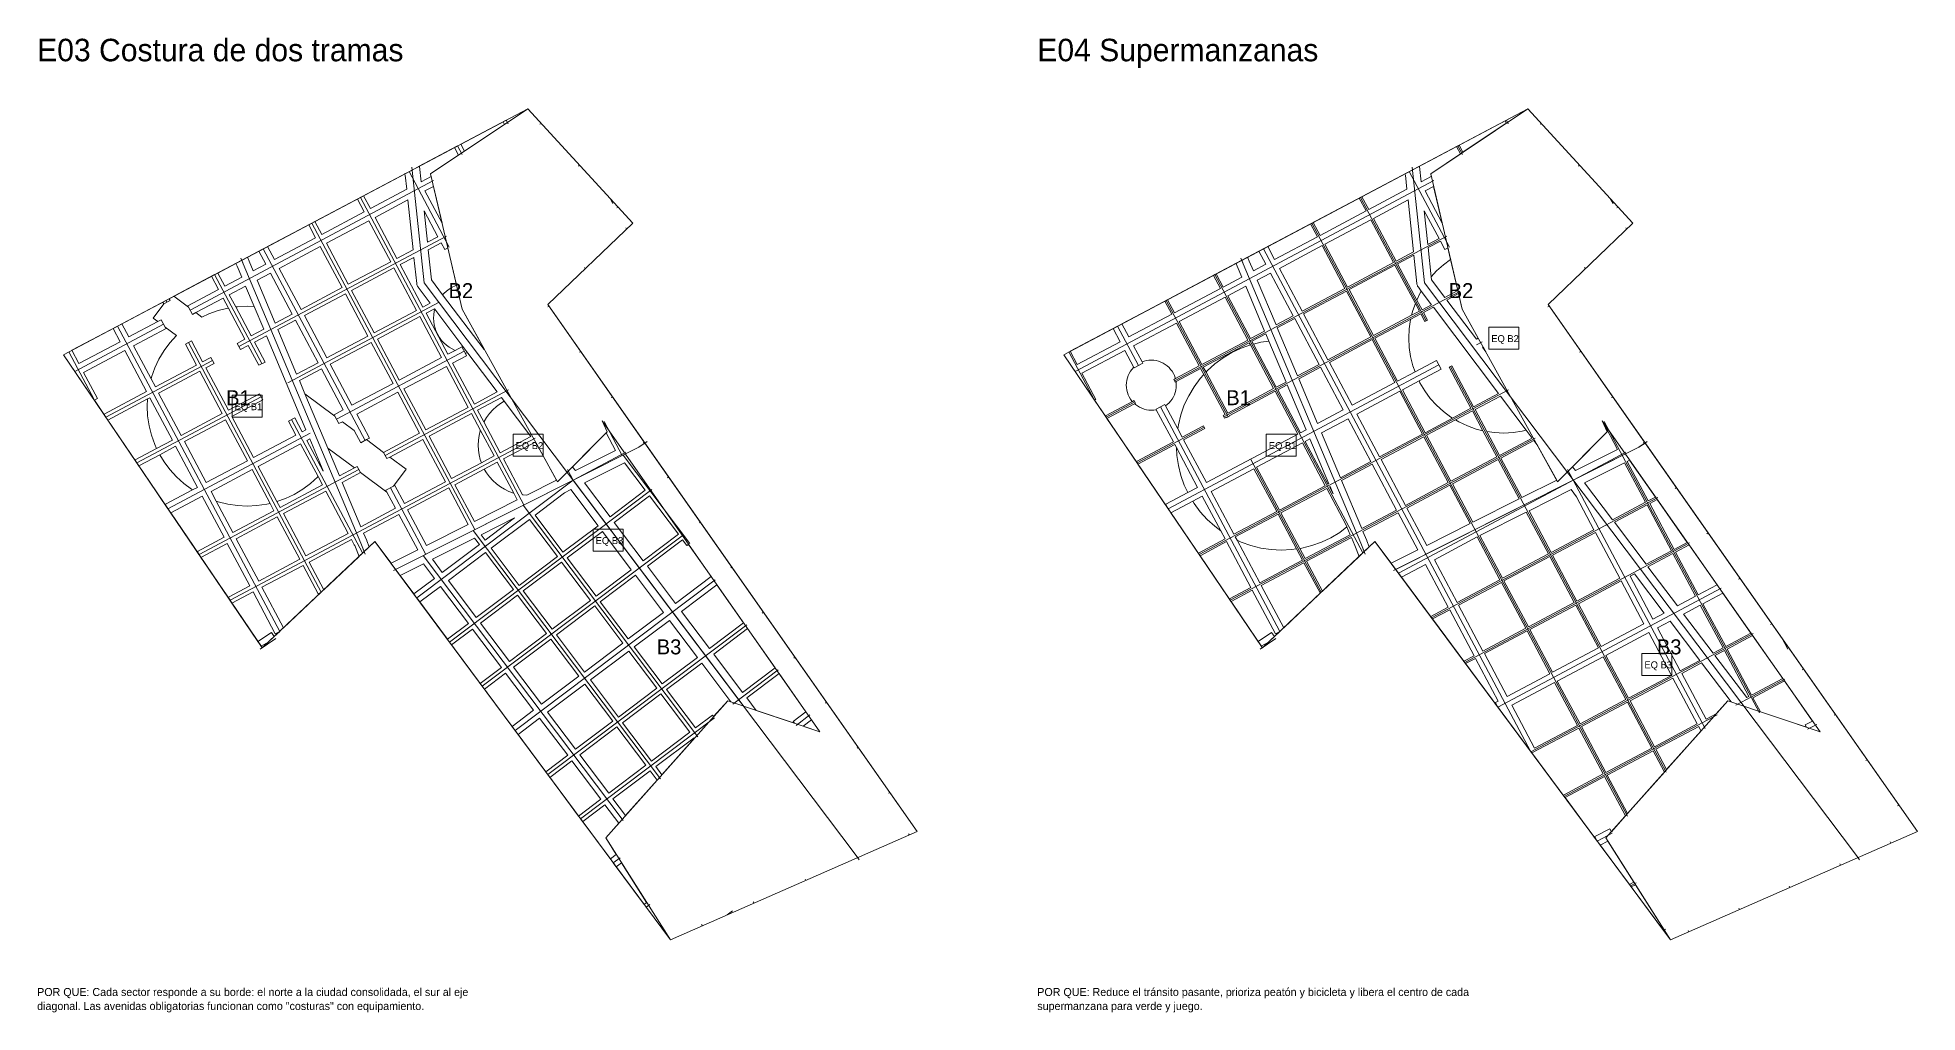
# Model space of a CAD drawing. Header units: metres. Extents: x 3873 to 16340, y -5213 to 3289.
# Drawn here: x 10581 to 14340, y 1087 to 3037 of the extents above; entities that cross this region are included whole.
import ezdxf

# ---------------------------------------------------------------- set-up
doc = ezdxf.new("R2010")
doc.units = ezdxf.units.M
for name, color, linetype, lineweight, plot in [('EQUIPAMIENTO', 5, 'Continuous', 0, False), ('LIMITE-INTERVENCION', 30, 'Continuous', 0, False), ('MANZANAS-PROPUESTAS', 33, 'Continuous', 0, False), ('SECTORES', 1, 'Continuous', 0, False), ('TEXTO', 7, 'Continuous', 0, False), ('VERDE-OBLIGATORIO', 3, 'Continuous', 0, False), ('VERDE-PROPUESTO', 82, 'Continuous', 0, False), ('VIA-BOULEVARD', 30, 'Continuous', 0, False), ('VIA-PEATONAL', 42, 'Continuous', 0, False), ('VIA-PRIMARIA', 1, 'Continuous', 0, False), ('VIA-SECUNDARIA', 8, 'Continuous', 0, False), ('VIA-TERCIARIA', 9, 'Continuous', 0, False)]:
    doc.layers.add(name, color=color, linetype=linetype, lineweight=lineweight, plot=plot)

msp = doc.modelspace()

# ---------------------------------------------------------------- linework, layer by layer
at = {"layer": 'EQUIPAMIENTO'}
for points in [[(13482.8, 2414.1), (13542.8, 2414.1), (13542.8, 2458.1), (13482.8, 2458.1), (13482.8, 2414.1)], [(10970, 2278), (11030, 2278), (11030, 2322), (10970, 2322), (10970, 2278)], [(11531.8, 2200), (11591.8, 2200), (11591.8, 2244), (11531.8, 2244), (11531.8, 2200)], [(13038, 2200), (13098, 2200), (13098, 2244), (13038, 2244), (13038, 2200)], [(11691.8, 2010), (11751.8, 2010), (11751.8, 2054), (11691.8, 2054), (11691.8, 2010)], [(13789.1, 1761.5), (13849.1, 1761.5), (13849.1, 1805.5), (13789.1, 1805.5), (13789.1, 1761.5)]]:
    msp.add_lwpolyline(points, close=True, dxfattribs=at)
at = {"layer": 'LIMITE-INTERVENCION'}
for points in [[(10633, 2403), (11561, 2895), (11771.2, 2666.4), (11601.5, 2503.2), (12340, 1449), (11846.2, 1232.4), (11255.3, 2029.4), (11030.2, 1816.5), (10633, 2403)], [(12633, 2403), (13561, 2895), (13771.2, 2666.4), (13601.5, 2503.2), (14340, 1449), (13846.2, 1232.4), (13255.3, 2029.4), (13030.2, 1816.5), (12633, 2403)]]:
    msp.add_lwpolyline(points, close=True, dxfattribs=at)
at = {"layer": 'MANZANAS-PROPUESTAS'}
for points in [[(11427, 2824), (11518, 2872.2), (11511.8, 2868.9), (11514.5, 2863.8), (11434.4, 2810.1), (11427, 2824)], [(13423.5, 2822.1), (13518, 2872.2), (13515.4, 2870.8), (13517.9, 2866.1), (13431.1, 2807.9), (13423.5, 2822.1)], [(11414.7, 2817.4), (11422.7, 2802.3), (11366.7, 2764.7), (11367.8, 2759.8), (11347.7, 2749.1), (11344.5, 2779.5), (11342.9, 2779.4), (11420.8, 2820.7), (11414.7, 2817.4)], [(13418.2, 2819.3), (13426, 2804.5), (13366.7, 2764.7), (13367.8, 2759.8), (13347.7, 2749.1), (13344.5, 2779.5), (13342.9, 2779.4), (13420.8, 2820.7), (13418.2, 2819.3)], [(11315.9, 2765), (11314.8, 2764.5), (11316.2, 2761.9), (11319.2, 2733.9), (11246.3, 2695.2), (11232.7, 2720.9), (11315.9, 2765), (11315.9, 2765)], [(13315.9, 2765), (13314.8, 2764.5), (13316.2, 2761.9), (13319.2, 2733.9), (13242.8, 2693.3), (13229.1, 2719), (13315.9, 2765), (13315.9, 2765)], [(11220.3, 2714.4), (11234, 2688.6), (11149.2, 2643.6), (11135.5, 2669.4), (11226.5, 2717.6), (11220.3, 2714.4)], [(11255.7, 2677.5), (11321.4, 2712.5), (11332, 2612.8), (11299.4, 2595.4), (11255.7, 2677.5)], [(11355.5, 2730.6), (11372.5, 2739.7), (11389.7, 2666.3), (11355.5, 2730.6)], [(13223.8, 2716.2), (13237.5, 2690.5), (13145.7, 2641.7), (13131.9, 2667.5), (13226.5, 2717.6), (13223.8, 2716.2)], [(13297.7, 2590), (13252.2, 2675.7), (13321.4, 2712.5), (13332.4, 2608.5), (13297.7, 2590)], [(13355.5, 2730.6), (13372.5, 2739.7), (13389.7, 2666.3), (13355.5, 2730.6)], [(11158.6, 2625.9), (11243.4, 2671), (11287, 2588.9), (11202.2, 2543.8), (11158.6, 2625.9)], [(11353.8, 2691.1), (11381.5, 2639.1), (11360.5, 2627.9), (11353.8, 2691.1)], [(13155.1, 2624), (13246.9, 2672.8), (13292.4, 2587.2), (13200.6, 2538.4), (13155.1, 2624)], [(13383.4, 2635.6), (13361, 2623.7), (13353.8, 2691.1), (13383.4, 2635.6)], [(11123.1, 2662.8), (11136.8, 2637), (11054.7, 2593.3), (11040.9, 2619.3), (11129.3, 2666.1), (11123.1, 2662.8)], [(13126.6, 2664.7), (13140.4, 2638.9), (13054.7, 2593.3), (13040.9, 2619.3), (13129.3, 2666.1), (13126.6, 2664.7)], [(11023.3, 2609.9), (11037.1, 2583.9), (11012.1, 2570.7), (11004, 2590), (11004, 2590.1), (11000.6, 2597.9), (11032.1, 2614.6), (11023.3, 2609.9)], [(11189.9, 2537.2), (11107.8, 2493.6), (11064.1, 2575.7), (11146.2, 2619.3), (11189.9, 2537.2)], [(11339.1, 2545.4), (11339.3, 2544.1), (11339.6, 2542.8), (11340, 2541.5), (11340.6, 2540.3), (11341.3, 2539.1), (11342, 2538), (11365.9, 2506.2), (11351, 2498.3), (11305.9, 2583.1), (11333.6, 2597.7), (11339.1, 2545.4)], [(11368.5, 2552.7), (11362.1, 2612.9), (11388.1, 2626.7), (11395.2, 2613.4), (11401.3, 2616.6), (11418.7, 2541.8), (11416, 2540.8), (11409.8, 2537.9), (11403.9, 2534.4), (11398.4, 2530.3), (11393.3, 2525.6), (11390.9, 2523), (11368.5, 2552.7)], [(13023.3, 2609.9), (13037.1, 2583.9), (13012.1, 2570.7), (13004, 2590), (13004, 2590.1), (13000.6, 2597.9), (13032.1, 2614.6), (13023.3, 2609.9)], [(13064.1, 2575.7), (13149.8, 2621.2), (13195.3, 2535.6), (13109.7, 2490), (13064.1, 2575.7)], [(13300.5, 2584.7), (13333.1, 2602), (13339.1, 2545.4), (13339.3, 2544.1), (13339.6, 2542.8), (13340, 2541.5), (13340.6, 2540.3), (13341.3, 2539.1), (13342, 2538), (13347.9, 2530.2), (13345.2, 2525.7), (13339, 2512.4), (13300.5, 2584.7)], [(13361.7, 2617.2), (13386.2, 2630.3), (13395.2, 2613.4), (13401.3, 2616.6), (13406.6, 2593.7), (13392.3, 2583), (13378.5, 2570.5), (13367.8, 2558.8), (13361.7, 2617.2)], [(10934.9, 2563.1), (10928.7, 2559.8), (10942.6, 2533.7), (10881, 2501), (10882.5, 2498.3), (10853.5, 2519.9), (10934.9, 2563.1)], [(10980, 2579.9), (10989.1, 2558.4), (10955, 2540.3), (10941.1, 2566.3), (10977.6, 2585.7), (10980, 2579.9)], [(11019.9, 2552.2), (11046.5, 2566.3), (11090.1, 2484.2), (11056.1, 2466.1), (11019.9, 2552.2)], [(11208.8, 2531.4), (11293.6, 2576.5), (11338.7, 2491.7), (11253.9, 2446.7), (11208.8, 2531.4)], [(12932.3, 2561.7), (12946.1, 2535.6), (12854.3, 2486.8), (12840.4, 2512.9), (12934.9, 2563.1), (12932.3, 2561.7)], [(12980, 2579.9), (12989.1, 2558.4), (12951.4, 2538.4), (12937.6, 2564.5), (12977.6, 2585.7), (12980, 2579.9)], [(13019.9, 2552.2), (13046.5, 2566.3), (13092, 2480.6), (13057.7, 2462.4), (13019.9, 2552.2)], [(13203.4, 2533.1), (13295.2, 2581.9), (13336, 2505.3), (13331, 2491.3), (13328.6, 2481.9), (13252.2, 2441.3), (13203.4, 2533.1)], [(11013.9, 2499.3), (11000, 2500), (10980.4, 2499), (10977.1, 2498.6), (10964.3, 2522.6), (10996.9, 2539.9), (11013.9, 2499.3)], [(11241.5, 2440.1), (11159.4, 2396.4), (11114.3, 2481.2), (11196.5, 2524.9), (11241.5, 2440.1)], [(12960.8, 2520.7), (12996.9, 2539.9), (13034.6, 2450.1), (13006.3, 2435.1), (12960.8, 2520.7)], [(13112.5, 2484.7), (13198.1, 2530.3), (13246.9, 2438.4), (13161.3, 2392.9), (13112.5, 2484.7)], [(10831.5, 2508.3), (10833.5, 2504.6), (10812.1, 2475.9), (10821.2, 2469.2), (10763.4, 2438.4), (10749.4, 2464.7), (10837.7, 2511.5), (10831.5, 2508.3)], [(10952, 2516), (10962.4, 2496.4), (10961, 2496.2), (10941.9, 2491.4), (10923.5, 2484.8), (10909.5, 2478.2), (10897.5, 2487.1), (10952, 2516)], [(11375.2, 2494), (11374.2, 2489.8), (11373.1, 2483), (11372.8, 2476.1), (11373.1, 2469.3), (11374.2, 2462.5), (11375.8, 2455.8), (11378.1, 2449.4), (11381.1, 2443.1), (11384.6, 2437.3), (11388.7, 2431.7), (11393.3, 2426.6), (11398.4, 2422), (11403.9, 2417.9), (11409.8, 2414.4), (11415.8, 2411.6), (11401.2, 2403.8), (11357.6, 2485.9), (11374.5, 2494.9), (11375.2, 2494)], [(12835.1, 2510.1), (12849, 2483.9), (12763.4, 2438.4), (12749.4, 2464.7), (12837.7, 2511.5), (12835.1, 2510.1)], [(12863.7, 2469.1), (12955.5, 2517.9), (13001, 2432.3), (12909.2, 2383.5), (12863.7, 2469.1)], [(10731.7, 2455.3), (10745.7, 2429), (10663.6, 2385.4), (10649.5, 2411.8), (10740.5, 2460), (10731.7, 2455.3)], [(10772.7, 2420.7), (10837.7, 2455.3), (10836.3, 2457.9), (10858.5, 2441.4), (10845.4, 2426.9), (10833.7, 2411.1), (10823.6, 2394.3), (10815.2, 2376.5), (10808.6, 2358.1), (10807.8, 2354.8), (10772.7, 2420.7)], [(11061.5, 2453.1), (11096.7, 2471.8), (11141.8, 2387), (11098.9, 2364.3), (11061.5, 2453.1)], [(11260.5, 2434.3), (11345.2, 2479.4), (11388.9, 2397.3), (11304.1, 2352.2), (11260.5, 2434.3)], [(12731.7, 2455.3), (12745.7, 2429), (12660, 2383.5), (12646, 2409.9), (12740.5, 2460), (12731.7, 2455.3)], [(12772.7, 2420.7), (12858.4, 2466.3), (12903.9, 2380.6), (12856.2, 2355.3), (12855.9, 2356.5), (12854.2, 2361.2), (12852.1, 2365.6), (12849.6, 2369.8), (12846.7, 2373.7), (12843.4, 2377.4), (12839.7, 2380.7), (12835.8, 2383.6), (12831.6, 2386.1), (12827.2, 2388.2), (12822.5, 2389.9), (12817.8, 2391.1), (12812.9, 2391.8), (12808, 2392), (12803.1, 2391.8), (12798.3, 2391.1), (12793.5, 2389.9), (12789.9, 2388.6), (12772.7, 2420.7)], [(13009.2, 2429.8), (13036.9, 2444.6), (13042.9, 2430.3), (13027.1, 2428), (13012.1, 2424.2), (13009.2, 2429.8)], [(13060, 2456.8), (13094.8, 2475.3), (13143.6, 2383.5), (13100.5, 2360.6), (13060, 2456.8)], [(13300.6, 2350.3), (13255.1, 2436), (13326.7, 2474), (13326.5, 2473.2), (13323.7, 2454.8), (13322.8, 2436.1), (13323.7, 2417.5), (13326.5, 2399.1), (13331, 2381), (13335.4, 2368.8), (13300.6, 2350.3)], [(10700.9, 2315.1), (10673, 2367.7), (10755.1, 2411.4), (10798.7, 2329.2), (10714.3, 2284.3), (10717.6, 2278.1), (10694.7, 2311.8), (10700.9, 2315.1)], [(11209.6, 2302), (11166, 2384.1), (11248.1, 2427.7), (11291.8, 2345.6), (11209.6, 2302)], [(11500, 2328.4), (11454.3, 2304.1), (11410.6, 2386.2), (11438.5, 2401), (11435.6, 2406.5), (11436, 2406.5), (11441.4, 2406.2), (11500, 2328.4)], [(12716.1, 2280.8), (12717.6, 2278.1), (12694.7, 2311.8), (12697.4, 2313.2), (12669.4, 2365.8), (12755.1, 2411.4), (12773, 2377.7), (12772.7, 2377.4), (12769.4, 2373.7), (12766.4, 2369.8), (12763.9, 2365.6), (12761.8, 2361.2), (12760.2, 2356.5), (12759, 2351.8), (12758.3, 2346.9), (12758, 2342), (12758.3, 2337.1), (12759, 2332.3), (12760.2, 2327.5), (12761.8, 2322.9), (12763.9, 2318.5), (12766.4, 2314.2), (12769.4, 2310.3), (12770.1, 2309.5), (12716.1, 2280.8)], [(12912, 2378.2), (13003.9, 2427), (13006.2, 2422.7), (12987.7, 2416), (12969, 2407.2), (12951.4, 2396.6), (12934.8, 2384.4), (12919.5, 2370.5), (12917.4, 2368.1), (12912, 2378.2)], [(13209.6, 2302), (13164.1, 2387.6), (13249.8, 2433.1), (13295.3, 2347.5), (13209.6, 2302)], [(11104.4, 2351.3), (11148.3, 2374.7), (11192, 2292.6), (11173.9, 2282.9), (11175.3, 2280.3), (11115.5, 2324.8), (11104.4, 2351.3)], [(11441.9, 2297.5), (11357.2, 2252.4), (11313.5, 2334.5), (11398.3, 2379.6), (11441.9, 2297.5)], [(12906.7, 2375.3), (12913.1, 2363.4), (12905.7, 2355.2), (12893.4, 2338.7), (12882.8, 2321), (12874, 2302.4), (12867.1, 2283), (12862.1, 2263), (12860.9, 2255), (12836.4, 2300.9), (12839.7, 2303.4), (12843.4, 2306.7), (12846.7, 2310.3), (12849.6, 2314.2), (12852.1, 2318.5), (12854.2, 2322.9), (12855.9, 2327.5), (12857.1, 2332.3), (12857.8, 2337.1), (12858, 2342), (12857.8, 2346.9), (12857.5, 2349.1), (12906.7, 2375.3)], [(13146.5, 2378.2), (13192, 2292.6), (13140.5, 2265.2), (13102.8, 2355), (13146.5, 2378.2)], [(13355.5, 2247), (13310, 2332.7), (13343.4, 2350.4), (13345.2, 2346.6), (13354.8, 2330.6), (13365.9, 2315.6), (13378.5, 2301.8), (13392.3, 2289.3), (13407.3, 2278.2), (13410.5, 2276.2), (13355.5, 2247)], [(10800.7, 2314.4), (10800, 2300), (10801, 2280.4), (10803.8, 2261), (10808.6, 2241.9), (10815.2, 2223.5), (10819, 2215.4), (10776.3, 2192.7), (10779.6, 2186.5), (10721.5, 2272.3), (10800.7, 2314.4)], [(11244.6, 2236.2), (11219, 2284.3), (11301.2, 2328), (11344.8, 2245.8), (11272.9, 2207.6), (11238.7, 2233), (11244.6, 2236.2)], [(11508.6, 2317.1), (11514, 2309.8), (11506.3, 2305.1), (11498.4, 2299.3), (11491.1, 2292.7), (11484.5, 2285.4), (11478.7, 2277.5), (11473.6, 2269.1), (11473.3, 2268.4), (11460.9, 2291.7), (11508.6, 2317.1)], [(12774.5, 2305), (12776.3, 2303.4), (12780.2, 2300.4), (12784.5, 2297.9), (12788.9, 2295.8), (12793.5, 2294.2), (12798.3, 2293), (12803.1, 2292.3), (12808, 2292), (12812.9, 2292.3), (12817.8, 2293), (12818, 2293), (12852.3, 2228.6), (12778.2, 2189.2), (12779.6, 2186.5), (12719.2, 2275.6), (12774.5, 2305)], [(13264.6, 2198.6), (13219, 2284.3), (13304.7, 2329.8), (13350.2, 2244.2), (13264.6, 2198.6)], [(11448.5, 2285.1), (11466.3, 2251.6), (11466.1, 2251), (11463.7, 2241.5), (11462.3, 2231.8), (11461.8, 2222), (11462.3, 2212.2), (11463.7, 2202.5), (11466.1, 2193), (11468.3, 2186.9), (11408.8, 2155.3), (11363.7, 2240.1), (11448.5, 2285.1)], [(13246.9, 2189.3), (13186.1, 2156.9), (13148.3, 2246.7), (13201.4, 2274.9), (13246.9, 2189.3)], [(13416.5, 2272.6), (13423.2, 2268.6), (13440.1, 2260.6), (13457.7, 2254.3), (13471.2, 2250.9), (13499, 2198.7), (13407.2, 2149.9), (13358.3, 2241.7), (13416.5, 2272.6)], [(13740.4, 2213.3), (13656.3, 2171), (13650.4, 2178.8), (13719.7, 2248.7), (13709.6, 2270.5), (13711.3, 2268.1), (13740.4, 2213.3)], [(11351.4, 2233.5), (11396.5, 2148.7), (11314.3, 2105.1), (11295.1, 2141.3), (11292.5, 2139.9), (11317.9, 2174.1), (11285.3, 2198.3), (11351.4, 2233.5)], [(11736.8, 2211.5), (11656.3, 2171), (11651.3, 2177.6), (11653.2, 2181.6), (11718, 2247), (11736.8, 2211.5)], [(12855.1, 2223.3), (12858.3, 2217.3), (12859, 2201.4), (12862.1, 2181.1), (12867.1, 2161.1), (12874, 2141.7), (12880.9, 2127.1), (12836.9, 2103.8), (12841.6, 2094.9), (12781.3, 2184), (12855.1, 2223.3)], [(13267.4, 2193.4), (13353, 2238.9), (13401.9, 2147.1), (13316.2, 2101.5), (13267.4, 2193.4)], [(13569.5, 2236.2), (13504.3, 2201.5), (13478.9, 2249.3), (13494.2, 2247.1), (13512.8, 2246.1), (13531.4, 2247.1), (13549.9, 2249.8), (13557.8, 2251.8), (13569.5, 2236.2)], [(13573.2, 2231.4), (13579.8, 2222.5), (13618.7, 2152.1), (13549.2, 2117.1), (13507.1, 2196.2), (13573.2, 2231.4)], [(10825.3, 2202.9), (10833.7, 2188.9), (10845.4, 2173.1), (10858.6, 2158.6), (10873.1, 2145.4), (10888.9, 2133.7), (10890.9, 2132.5), (10836.9, 2103.8), (10841.6, 2094.9), (10783.5, 2180.7), (10825.3, 2202.9)], [(11161.3, 2215.9), (11214.3, 2176.4), (11184.5, 2160.6), (11161.3, 2215.9)], [(11796.1, 2131.7), (11725.8, 2078.8), (11674.6, 2146.7), (11754.5, 2186.9), (11796.1, 2131.7)], [(13298.6, 2092.1), (13228.9, 2055.1), (13188.4, 2151.4), (13249.7, 2184), (13298.6, 2092.1)], [(13501.8, 2193.4), (13543.8, 2114.4), (13450.9, 2067.7), (13410, 2144.6), (13501.8, 2193.4)], [(13754.5, 2186.8), (13796.5, 2107.7), (13730.4, 2072.6), (13674.6, 2146.7), (13754.5, 2186.8)], [(13801.8, 2110.6), (13759.8, 2189.5), (13764.6, 2191.9), (13816.2, 2118.2), (13801.8, 2110.6)], [(11059.6, 2109.2), (11076.5, 2115.2), (11094.3, 2123.6), (11111.1, 2133.7), (11126.9, 2145.4), (11141.4, 2158.6), (11141.8, 2159), (11150.6, 2142.6), (11065.8, 2097.5), (11059.6, 2109.2)], [(11296.7, 2095.7), (11227.3, 2058.8), (11190, 2147.6), (11226.7, 2167.2), (11279.6, 2127.8), (11296.7, 2095.7)], [(11540.2, 2112.6), (11454.5, 2069.5), (11415.4, 2142.9), (11474.1, 2174.1), (11478.7, 2166.4), (11484.5, 2158.5), (11491.1, 2151.3), (11498.4, 2144.7), (11506.3, 2138.8), (11514.7, 2133.8), (11523.5, 2129.6), (11532.8, 2126.3), (11533, 2126.2), (11540.2, 2112.6)], [(10910, 2120), (10953.7, 2037.9), (10900.4, 2009.5), (10903.7, 2003.3), (10847.3, 2086.6), (10910, 2120)], [(10937.9, 2110), (10941.9, 2108.6), (10961, 2103.8), (10980.4, 2101), (11000, 2100), (11019.6, 2101), (11039, 2103.8), (11045.7, 2105.5), (11053.4, 2090.9), (10971.3, 2047.3), (10937.9, 2110)], [(11157.1, 2130.2), (11202.2, 2045.4), (11117.4, 2000.4), (11072.4, 2085.1), (11157.1, 2130.2)], [(11441.9, 2063.2), (11358.9, 2021.3), (11320.9, 2092.7), (11403, 2136.4), (11441.9, 2063.2)], [(11701.8, 2060.7), (11631.5, 2007.7), (11575.6, 2082), (11634.8, 2126.6), (11647.4, 2133), (11701.8, 2060.7)], [(11862.3, 2043.9), (11792, 1990.9), (11734.2, 2067.6), (11804.5, 2120.5), (11862.3, 2043.9)], [(12890.8, 2109.8), (12893.4, 2105.4), (12905.7, 2088.8), (12919.5, 2073.5), (12934.8, 2059.7), (12946.8, 2050.8), (12955.5, 2034.3), (12902.3, 2006), (12903.7, 2003.3), (12847.3, 2086.6), (12890.8, 2109.8)], [(13445.5, 2065), (13358.9, 2021.3), (13319, 2096.2), (13404.7, 2141.8), (13445.5, 2065)], [(13647.4, 2133), (13658.3, 2118.4), (13693.2, 2052.8), (13607.6, 2007.3), (13563.3, 2090.6), (13647.4, 2133)], [(13853.5, 2013.4), (13804.6, 2105.3), (13819.7, 2113.3), (13879.8, 2027.5), (13853.5, 2013.4)], [(10977.9, 2034.9), (11060, 2078.6), (11105.1, 1993.8), (11023, 1950.1), (10977.9, 2034.9)], [(11244, 2018.7), (11239, 2030.9), (11239, 2031), (11232.8, 2045.8), (11303.3, 2083.3), (11341, 2012.4), (11287.8, 1985.6), (11255.3, 2029.4), (11244, 2018.7)], [(11534.7, 2076.3), (11475.7, 2031.8), (11467.6, 2042.5), (11534.7, 2076.3)], [(11620.4, 1999.3), (11543.7, 1941.5), (11487.7, 2015.8), (11564.4, 2073.6), (11620.4, 1999.3)], [(13244, 2018.7), (13239, 2030.9), (13239, 2031), (13231.2, 2049.5), (13301.4, 2086.8), (13341, 2012.4), (13287.8, 1985.6), (13255.3, 2029.4), (13244, 2018.7)], [(13465, 2041.2), (13557.9, 2087.9), (13602.3, 2004.5), (13510.4, 1955.6), (13465, 2041.2)], [(13848.2, 2010.6), (13797.5, 1983.7), (13734.1, 2067.8), (13799.3, 2102.4), (13848.2, 2010.6)], [(11124, 1988), (11208.8, 2033.1), (11214.2, 2022.8), (11215, 2021), (11223.8, 1999.6), (11153.3, 1932.9), (11124, 1988)], [(11390.2, 1967.4), (11370.5, 1993.6), (11454.9, 2036.1), (11464.5, 2023.4), (11390.2, 1967.4)], [(11768.1, 1972.9), (11697.7, 1919.9), (11640, 1996.6), (11710.3, 2049.5), (11768.1, 1972.9)], [(11856.4, 1905.5), (11800.4, 1979.8), (11870.7, 2032.7), (11879.3, 2021.2), (11882.5, 2023.6), (11927.7, 1959.2), (11856.4, 1905.5)], [(12979.5, 2031.9), (12987.7, 2028), (13007.1, 2021.1), (13027.1, 2016.1), (13047.4, 2013), (13068, 2012), (13088.6, 2013), (13098.6, 2014.5), (13110.5, 1992.1), (13024.8, 1946.6), (12979.5, 2031.9)], [(13205.8, 2042.8), (13115.8, 1995), (13104.9, 2015.4), (13109, 2016.1), (13129, 2021.1), (13148.4, 2028), (13167, 2036.8), (13184.7, 2047.4), (13199.3, 2058.3), (13205.8, 2042.8)], [(13118.6, 1989.7), (13208.2, 2037.3), (13215, 2021), (13223.8, 1999.6), (13150.3, 1930.1), (13118.6, 1989.7)], [(13505.1, 1952.8), (13419.5, 1907.3), (13374, 1992.9), (13459.6, 2038.5), (13505.1, 1952.8)], [(13696, 2047.5), (13744.9, 1955.7), (13659.2, 1910.2), (13610.4, 2002), (13696, 2047.5)], [(10960.2, 2025.5), (11005.3, 1940.7), (10962.4, 1917.9), (10965.7, 1911.7), (10907.6, 1997.5), (10960.2, 2025.5)], [(11458.2, 1877.1), (11402.3, 1951.4), (11476.5, 2007.4), (11532.5, 1933.1), (11458.2, 1877.1)], [(12958.4, 2029), (13007.2, 1937.2), (12964.3, 1914.4), (12965.7, 1911.7), (12905.4, 2000.9), (12958.4, 2029)], [(13513.3, 1950.3), (13605.1, 1999.2), (13653.9, 1907.3), (13562.1, 1858.5), (13513.3, 1950.3)], [(13896.5, 1919.7), (13860.3, 1900.4), (13801.1, 1978.8), (13851, 2005.3), (13896.5, 1919.7)], [(13901.8, 1922.5), (13856.3, 2008.1), (13883.3, 2022.5), (13939.4, 1942.5), (13901.8, 1922.5)], [(11029.5, 1937.8), (11111.7, 1981.4), (11141.8, 1924.7), (11148, 1927.9), (11072.7, 1856.7), (11029.5, 1937.8)], [(11352.3, 1984.5), (11374.3, 1955.4), (11333.2, 1924.4), (11305.9, 1961.1), (11352.3, 1984.5)], [(11686.6, 1911.5), (11609.9, 1853.7), (11552.1, 1930.4), (11628.8, 1988.1), (11686.6, 1911.5)], [(11832.5, 1887.4), (11762.1, 1834.4), (11706.2, 1908.7), (11776.5, 1961.7), (11832.5, 1887.4)], [(13027.7, 1941.3), (13113.3, 1986.8), (13145.4, 1926.5), (13148, 1927.9), (13072.7, 1856.7), (13027.7, 1941.3)], [(13356.3, 1983.5), (13401.8, 1897.9), (13367.1, 1879.4), (13368.5, 1876.7), (13308.2, 1958), (13356.3, 1983.5)], [(13810.9, 1874.1), (13765.3, 1959.8), (13774.3, 1964.6), (13833.5, 1886.1), (13810.9, 1874.1)], [(11048.7, 1847.5), (11021.5, 1829.3), (10969.6, 1905.9), (11011.9, 1928.4), (11056.3, 1844.8), (11065.1, 1849.5), (11054.2, 1839.2), (11048.7, 1847.5)], [(11345.1, 1908.4), (11386.3, 1939.4), (11442.3, 1865.1), (11400.5, 1833.6), (11339.1, 1916.3), (11345.1, 1908.4)], [(11524.4, 1789.3), (11466.7, 1866), (11540.9, 1921.9), (11598.7, 1845.3), (11524.4, 1789.3)], [(11924.5, 1815.3), (11868.5, 1889.5), (11939.1, 1942.8), (11992.5, 1866.6), (11924.5, 1815.3)], [(13048.7, 1847.5), (13021.5, 1829.3), (12967.4, 1909.3), (13010, 1931.9), (13056.3, 1844.8), (13065.1, 1849.5), (13054.2, 1839.2), (13048.7, 1847.5)], [(13556.8, 1855.7), (13471.1, 1810.2), (13422.3, 1902), (13508, 1947.5), (13556.8, 1855.7)], [(13747.7, 1950.4), (13793.2, 1864.7), (13707.6, 1819.2), (13662, 1904.9), (13747.7, 1950.4)], [(13956.7, 1819.2), (13911.2, 1904.8), (13950.9, 1926), (14007, 1845.9), (13956.7, 1819.2)], [(11695, 1900.3), (11751, 1826), (11674.3, 1768.2), (11618.3, 1842.5), (11695, 1900.3)], [(13404.7, 1892.6), (13453.5, 1800.8), (13433.3, 1790), (13434.7, 1787.4), (13370.3, 1874.3), (13404.7, 1892.6)], [(13564.9, 1853.2), (13656.7, 1902), (13702.3, 1816.4), (13610.4, 1767.6), (13564.9, 1853.2)], [(13951.4, 1816.4), (13931.6, 1805.8), (13872.5, 1884.2), (13905.9, 1902), (13951.4, 1816.4)], [(11408.8, 1822.4), (11450.7, 1853.9), (11508.5, 1777.3), (11466, 1745.2), (11404.6, 1828), (11408.8, 1822.4)], [(11900.5, 1797.2), (11830.1, 1744.2), (11774.2, 1818.5), (11844.5, 1871.5), (11900.5, 1797.2)], [(11990.7, 1727.4), (11932.9, 1804.1), (12000.6, 1855.1), (12055.7, 1776.4), (11990.7, 1727.4)], [(13605.1, 1764.7), (13519.5, 1719.2), (13474, 1804.9), (13559.6, 1850.4), (13605.1, 1764.7)], [(13802.6, 1847.1), (13848.1, 1761.4), (13762.5, 1715.9), (13717, 1801.5), (13802.6, 1847.1)], [(13865.8, 1770.8), (13820.3, 1856.5), (13845.6, 1870), (13904.8, 1791.5), (13865.8, 1770.8)], [(11588.8, 1703.8), (11532.9, 1778.1), (11607.1, 1834.1), (11663.1, 1759.8), (11588.8, 1703.8)], [(11742.3, 1678), (11686.3, 1752.3), (11763, 1810), (11819, 1735.8), (11742.3, 1678)], [(13954.3, 1811.1), (14003.1, 1719.2), (13998.6, 1716.9), (13935.2, 1801), (13954.3, 1811.1)], [(14008.4, 1722.1), (13959.6, 1813.9), (14010.5, 1841), (14070.6, 1755.1), (14008.4, 1722.1)], [(11930.4, 1682), (11896.3, 1656.3), (11838.6, 1733), (11908.9, 1786), (11967.4, 1708.4), (11961, 1710.6), (11932.8, 1678.9), (11930.4, 1682)], [(13456.3, 1795.5), (13501.8, 1709.8), (13496.3, 1706.9), (13501, 1698), (13436.5, 1785), (13456.3, 1795.5)], [(13665.4, 1664.3), (13619.8, 1749.9), (13711.7, 1798.7), (13757.2, 1713.1), (13665.4, 1664.3)], [(13917.4, 1673.7), (13868.6, 1765.5), (13908.4, 1786.7), (13967.4, 1708.4), (13961, 1710.6), (13937.8, 1684.5), (13917.4, 1673.7)], [(11474.4, 1734), (11516.9, 1766.1), (11572.9, 1691.8), (11529.7, 1659.3), (11470.1, 1739.6), (11474.4, 1734)], [(11656.8, 1613.6), (11600.9, 1687.9), (11675.1, 1743.8), (11731.1, 1669.6), (11656.8, 1613.6)], [(11999.1, 1716.3), (12063.7, 1764.9), (12117.1, 1688.7), (12091.5, 1669.4), (12094.3, 1665.7), (12017.8, 1691.5), (11999.1, 1716.3)], [(13574.4, 1615.9), (13528.9, 1701.6), (13614.5, 1747.1), (13660.1, 1661.4), (13574.4, 1615.9)], [(13851, 1756.1), (13899.8, 1664.3), (13814.1, 1618.8), (13765.3, 1710.6), (13851, 1756.1)], [(14011.2, 1716.8), (14074.1, 1750.2), (14130.1, 1670.1), (14115.8, 1662.5), (14118.5, 1657.6), (14026.1, 1688.7), (14011.2, 1716.8)], [(11808.5, 1590.1), (11750.7, 1666.8), (11827.4, 1724.6), (11885.2, 1647.9), (11808.5, 1590.1)], [(13668.2, 1659), (13760, 1707.8), (13808.8, 1616), (13717, 1567.1), (13668.2, 1659)], [(11541.7, 1643.3), (11584.9, 1675.8), (11640.9, 1601.6), (11597, 1568.5), (11535.7, 1651.3), (11541.7, 1643.3)], [(11723, 1525.7), (11665.3, 1602.4), (11739.5, 1658.4), (11797.3, 1581.7), (11723, 1525.7)], [(12128.6, 1672.3), (12145.3, 1648.5), (12111.9, 1659.8), (12128.6, 1672.3)], [(13662.9, 1656.1), (13711.7, 1564.3), (13632.1, 1522), (13633.5, 1519.3), (13569, 1606.2), (13662.9, 1656.1)], [(13817, 1613.5), (13902.6, 1659), (13907.1, 1650.7), (13908.3, 1651.3), (13838.5, 1572.9), (13817, 1613.5)], [(11816.9, 1579), (11893.6, 1636.7), (11894.4, 1635.7), (11829.3, 1562.5), (11816.9, 1579)], [(11605.4, 1557.3), (11649.3, 1590.4), (11707.1, 1513.7), (11662.5, 1480.1), (11601.2, 1562.9), (11605.4, 1557.3)], [(13719.8, 1561.8), (13811.7, 1610.7), (13834.3, 1568.1), (13760.6, 1485.2), (13719.8, 1561.8)], [(11731.5, 1514.6), (11805.7, 1570.5), (11819.8, 1551.8), (11756.8, 1480.9), (11731.5, 1514.6)], [(13724.9, 1454.7), (13695, 1438.8), (13699.7, 1430), (13635.3, 1516.9), (13714.5, 1559), (13756.3, 1480.4), (13728.1, 1448.7), (13724.9, 1454.7)], [(11726.3, 1394.2), (11666.7, 1474.5), (11670.9, 1468.9), (11715.5, 1502.5), (11743.2, 1465.7), (11717, 1436.2), (11738, 1403.1), (11726.3, 1394.2)], [(13764.6, 1343.3), (13766, 1340.6), (13705.7, 1421.8), (13721, 1429.9), (13773.1, 1347.8), (13764.6, 1343.3)], [(11793.6, 1303.4), (11732.2, 1386.2), (11738.2, 1378.2), (11748.8, 1386.1), (11798.7, 1307.3), (11793.6, 1303.4)], [(13830.8, 1253.9), (13832.2, 1251.2), (13767.8, 1338.2), (13776.3, 1342.7), (13832.1, 1254.6), (13830.8, 1253.9)]]:
    msp.add_lwpolyline(points, close=True, dxfattribs=at)
at = {"layer": 'SECTORES'}
for points in [[(10989.1, 2591.8), (11561, 2895), (11771.2, 2666.4), (11601.5, 2503.2), (11795.5, 2226.3), (11783, 2218), (11296.9, 1973.4), (11255.3, 2029.4), (11233.9, 2009.2), (11227, 2026), (10992, 2585), (10989.1, 2591.8)], [(12989.1, 2591.8), (13561, 2895), (13771.2, 2666.4), (13601.5, 2503.2), (13795.5, 2226.3), (13783, 2218), (13296.9, 1973.4), (13255.3, 2029.4), (13233.9, 2009.2), (13227, 2026), (12992, 2585), (12989.1, 2591.8)], [(11030.2, 1816.5), (11030, 1816.9), (10633, 2403), (10989.1, 2591.8), (10992, 2585), (11227, 2026), (11233.9, 2009.2), (11032.1, 1818.3), (11030.2, 1816.5)], [(13030.2, 1816.5), (13030, 1816.9), (12633, 2403), (12989.1, 2591.8), (12992, 2585), (13227, 2026), (13233.9, 2009.2), (13032.1, 1818.3), (13030.2, 1816.5)], [(11795.5, 2226.3), (12340, 1449), (11846.2, 1232.4), (11296.9, 1973.4), (11783, 2218), (11795.5, 2226.3)], [(13795.5, 2226.3), (14340, 1449), (13846.2, 1232.4), (13296.9, 1973.4), (13783, 2218), (13795.5, 2226.3)]]:
    msp.add_lwpolyline(points, close=True, dxfattribs=at)
at = {"layer": 'VERDE-OBLIGATORIO'}
for points in [[(12145.3, 1648.5), (11709.6, 2270.5), (11719.7, 2248.7), (11620.6, 2148.7), (11429.8, 2494.3), (11366.7, 2764.7), (11561, 2895), (11771.2, 2666.4), (11601.5, 2503.2), (12340, 1449), (11846.2, 1232.4), (11717, 1436.2), (11961, 1710.6), (12145.3, 1648.5)], [(14145.3, 1648.5), (13709.6, 2270.5), (13719.7, 2248.7), (13620.6, 2148.7), (13429.8, 2494.3), (13366.7, 2764.7), (13561, 2895), (13771.2, 2666.4), (13601.5, 2503.2), (14340, 1449), (13846.2, 1232.4), (13717, 1436.2), (13961, 1710.6), (14145.3, 1648.5)]]:
    msp.add_lwpolyline(points, close=True, dxfattribs=at)
at = {"layer": 'VERDE-PROPUESTO'}
for points in [[(13392.3, 2583), (13406.6, 2593.7), (13421.2, 2531.1), (13395.2, 2517.3), (13368.5, 2552.7), (13367.8, 2558.8), (13378.5, 2570.5), (13392.3, 2583)], [(10815.2, 2376.5), (10823.6, 2394.3), (10833.7, 2411.1), (10845.4, 2426.9), (10858.5, 2441.4), (10836.3, 2457.9), (10828.3, 2472.9), (10821.2, 2469.2), (10812.1, 2475.9), (10833.5, 2504.6), (10833.5, 2504.6), (10845.8, 2511.2), (10843.9, 2514.8), (10853.5, 2519.9), (10882.5, 2498.3), (10890.4, 2483.3), (10897.5, 2487.1), (10909.5, 2478.2), (10923.5, 2484.8), (10941.9, 2491.4), (10961, 2496.2), (10962.4, 2496.4), (10995.6, 2433.9), (10980.1, 2425.6), (10986.6, 2413.3), (11002.2, 2421.6), (11023.4, 2381.8), (11035.7, 2388.3), (11014.6, 2428.1), (11038.5, 2440.9), (11117.5, 2253), (11109.9, 2248.9), (11095, 2276.9), (11082.6, 2270.3), (11097.5, 2242.3), (11012.8, 2197.3), (10969.1, 2279.4), (11031.5, 2312.6), (11024.9, 2324.9), (10962.5, 2291.7), (10917.4, 2376.5), (10933.9, 2385.2), (10927.3, 2397.6), (10910.9, 2388.9), (10888.8, 2430.5), (10876.4, 2423.9), (10898.5, 2382.3), (10816.4, 2338.6), (10807.8, 2354.8), (10808.6, 2358.1), (10815.2, 2376.5)], [(11473.6, 2413.3), (11390.9, 2523), (11393.3, 2525.6), (11398.4, 2530.3), (11403.9, 2534.4), (11409.8, 2537.9), (11416, 2540.8), (11418.7, 2541.8), (11429.8, 2494.3), (11474.3, 2413.7), (11473.6, 2413.3)], [(13347.9, 2530.2), (13368.4, 2503), (13349.4, 2492.9), (13339, 2512.4), (13345.2, 2525.7), (13347.9, 2530.2)], [(13458, 2434), (13398.9, 2512.4), (13422.6, 2525.1), (13429.8, 2494.3), (13461.9, 2436.1), (13458, 2434)], [(11000, 2500), (11013.9, 2499.3), (11033, 2453.8), (11008, 2440.5), (10977.1, 2498.6), (10980.4, 2499), (11000, 2500)], [(11435.6, 2406.5), (11429.1, 2418.7), (11415.8, 2411.6), (11409.8, 2414.4), (11403.9, 2417.9), (11398.4, 2422), (11393.3, 2426.6), (11388.7, 2431.7), (11384.6, 2437.3), (11381.1, 2443.1), (11378.1, 2449.4), (11375.8, 2455.8), (11374.2, 2462.5), (11373.1, 2469.3), (11372.8, 2476.1), (11373.1, 2483), (11374.2, 2489.8), (11375.2, 2494), (11441.4, 2406.2), (11436, 2406.5), (11435.6, 2406.5)], [(13392.3, 2289.3), (13378.5, 2301.8), (13365.9, 2315.6), (13354.8, 2330.6), (13345.2, 2346.6), (13343.4, 2350.4), (13387.7, 2374), (13378.3, 2391.6), (13335.4, 2368.8), (13331, 2381), (13326.5, 2399.1), (13323.7, 2417.5), (13322.8, 2436.1), (13323.7, 2454.8), (13326.5, 2473.2), (13326.7, 2474), (13346.9, 2484.8), (13355, 2469.5), (13360.3, 2472.3), (13352.2, 2487.6), (13372, 2498.2), (13502.5, 2325.1), (13452.6, 2298.6), (13409, 2380.7), (13403.7, 2377.9), (13447.3, 2295.8), (13410.5, 2276.2), (13407.3, 2278.2), (13392.3, 2289.3)], [(13336, 2505.3), (13344.1, 2490.1), (13328.6, 2481.9), (13331, 2491.3), (13336, 2505.3)], [(12934.8, 2384.4), (12951.4, 2396.6), (12969, 2407.2), (12987.7, 2416), (13006.2, 2422.7), (13052.7, 2335.2), (12960.9, 2286.3), (12917.4, 2368.1), (12919.5, 2370.5), (12934.8, 2384.4)], [(13042.9, 2430.3), (13077.4, 2348.3), (13058, 2338), (13012.1, 2424.2), (13027.1, 2428), (13042.9, 2430.3)], [(13470.2, 2417.8), (13471.6, 2418.6), (13477.1, 2408.7), (13470.2, 2417.8)], [(10868, 2241.5), (10823, 2326.3), (10905.1, 2369.9), (10950.2, 2285.2), (10868, 2241.5)], [(12852.1, 2318.5), (12849.6, 2314.2), (12846.7, 2310.3), (12843.4, 2306.7), (12839.7, 2303.4), (12836.4, 2300.9), (12835.1, 2303.4), (12817.5, 2294), (12818, 2293), (12817.8, 2293), (12812.9, 2292.3), (12808, 2292), (12803.1, 2292.3), (12798.3, 2293), (12793.5, 2294.2), (12788.9, 2295.8), (12784.5, 2297.9), (12780.2, 2300.4), (12776.3, 2303.4), (12774.5, 2305), (12776.3, 2306), (12773.5, 2311.3), (12770.1, 2309.5), (12769.4, 2310.3), (12766.4, 2314.2), (12763.9, 2318.5), (12761.8, 2322.9), (12760.2, 2327.5), (12759, 2332.3), (12758.3, 2337.1), (12758, 2342), (12758.3, 2346.9), (12759, 2351.8), (12760.2, 2356.5), (12761.8, 2361.2), (12763.9, 2365.6), (12766.4, 2369.8), (12769.4, 2373.7), (12772.7, 2377.4), (12773, 2377.7), (12773.5, 2376.7), (12791.2, 2386.1), (12789.9, 2388.6), (12793.5, 2389.9), (12798.3, 2391.1), (12803.1, 2391.8), (12808, 2392), (12812.9, 2391.8), (12817.8, 2391.1), (12822.5, 2389.9), (12827.2, 2388.2), (12831.6, 2386.1), (12835.8, 2383.6), (12839.7, 2380.7), (12843.4, 2377.4), (12846.7, 2373.7), (12849.6, 2369.8), (12852.1, 2365.6), (12854.2, 2361.2), (12855.9, 2356.5), (12856.2, 2355.3), (12852.8, 2353.4), (12855.6, 2348.1), (12857.5, 2349.1), (12857.8, 2346.9), (12858, 2342), (12857.8, 2337.1), (12857.1, 2332.3), (12855.9, 2327.5), (12854.2, 2322.9), (12852.1, 2318.5)], [(12867.1, 2283), (12874, 2302.4), (12882.8, 2321), (12893.4, 2338.7), (12905.7, 2355.2), (12913.1, 2363.4), (12955.6, 2283.5), (12951.6, 2281.4), (12954.5, 2276.1), (12958.4, 2278.2), (12958.8, 2277.4), (12964.1, 2280.3), (12963.7, 2281), (13055.5, 2329.9), (13101, 2244.2), (12918.3, 2147), (12872.7, 2232.7), (12915.1, 2255.2), (12912.3, 2260.5), (12869.9, 2238), (12860.9, 2255), (12862.1, 2263), (12867.1, 2283)], [(13117.5, 2253), (13106.3, 2247), (13060.8, 2332.7), (13079.7, 2342.7), (13117.5, 2253)], [(10808.6, 2241.9), (10803.8, 2261), (10801, 2280.4), (10800, 2300), (10800.7, 2314.4), (10805.3, 2316.9), (10850.4, 2232.1), (10819, 2215.4), (10815.2, 2223.5), (10808.6, 2241.9)], [(11183.3, 2265.3), (11190.4, 2269), (11213.8, 2251.6), (11227, 2226.8), (11238.7, 2233), (11272.9, 2207.6), (11272.9, 2207.6), (11279.5, 2195.2), (11285.3, 2198.3), (11317.9, 2174.1), (11292.5, 2139.9), (11277.4, 2131.9), (11279.6, 2127.8), (11226.7, 2167.2), (11226.7, 2167.2), (11220.1, 2179.5), (11214.3, 2176.4), (11161.3, 2215.9), (11115.5, 2324.8), (11175.3, 2280.3), (11183.3, 2265.3)], [(11478.7, 2277.5), (11484.5, 2285.4), (11491.1, 2292.7), (11498.4, 2299.3), (11506.3, 2305.1), (11514, 2309.8), (11567.1, 2239.4), (11505.9, 2206.9), (11473.3, 2268.4), (11473.6, 2269.1), (11478.7, 2277.5)], [(13531.4, 2247.1), (13512.8, 2246.1), (13494.2, 2247.1), (13478.9, 2249.3), (13455.5, 2293.3), (13506.1, 2320.3), (13557.8, 2251.8), (13549.9, 2249.8), (13531.4, 2247.1)], [(10918.3, 2147), (10874.6, 2229.1), (10956.7, 2272.8), (11000.4, 2190.7), (10918.3, 2147)], [(13440.1, 2260.6), (13423.2, 2268.6), (13416.5, 2272.6), (13450.2, 2290.5), (13471.2, 2250.9), (13457.7, 2254.3), (13440.1, 2260.6)], [(10873.1, 2145.4), (10858.6, 2158.6), (10845.4, 2173.1), (10833.7, 2188.9), (10825.3, 2202.9), (10857, 2219.8), (10900.6, 2137.6), (10890.9, 2132.5), (10888.9, 2133.7), (10873.1, 2145.4)], [(11076.5, 2115.2), (11059.6, 2109.2), (11022.1, 2179.6), (11106.9, 2224.7), (11141.8, 2159), (11141.4, 2158.6), (11126.9, 2145.4), (11111.1, 2133.7), (11094.3, 2123.6), (11076.5, 2115.2)], [(11119.3, 2231.2), (11125.3, 2234.4), (11152.2, 2170.4), (11151.8, 2170), (11119.3, 2231.2)], [(11463.7, 2202.5), (11462.3, 2212.2), (11461.8, 2222), (11462.3, 2231.8), (11463.7, 2241.5), (11466.1, 2251), (11466.3, 2251.6), (11493.6, 2200.4), (11468.3, 2186.9), (11466.1, 2193), (11463.7, 2202.5)], [(11550.8, 2122.7), (11512.5, 2194.6), (11575.6, 2228.1), (11579.8, 2222.5), (11618.7, 2152.1), (11559.1, 2122.1), (11552, 2122.5), (11550.8, 2122.7)], [(13064.1, 2092.1), (13018.6, 2177.7), (13110.4, 2226.6), (13156, 2140.9), (13064.1, 2092.1)], [(13163, 2144.6), (13161.3, 2143.7), (13115.7, 2229.4), (13125.3, 2234.4), (13163, 2144.6)], [(11523.5, 2129.6), (11514.7, 2133.8), (11506.3, 2138.8), (11498.4, 2144.7), (11491.1, 2151.3), (11484.5, 2158.5), (11478.7, 2166.4), (11474.1, 2174.1), (11500.2, 2188), (11533, 2126.2), (11532.8, 2126.3), (11523.5, 2129.6)], [(11650.4, 2178.8), (11653.2, 2181.6), (11651.3, 2177.6), (11650.4, 2178.8)], [(12867.1, 2161.1), (12862.1, 2181.1), (12859, 2201.4), (12858.3, 2217.3), (12900.6, 2137.6), (12880.9, 2127.1), (12874, 2141.7), (12867.1, 2161.1)], [(11019.6, 2101), (11000, 2100), (10980.4, 2101), (10961, 2103.8), (10941.9, 2108.6), (10937.9, 2110), (10927.7, 2129.4), (11009.8, 2173), (11045.7, 2105.5), (11039, 2103.8), (11019.6, 2101)], [(12973.2, 2043.7), (12927.7, 2129.4), (13013.3, 2174.9), (13058.9, 2089.3), (12973.2, 2043.7)], [(12919.5, 2073.5), (12905.7, 2088.8), (12893.4, 2105.4), (12890.8, 2109.8), (12910, 2120), (12946.8, 2050.8), (12934.8, 2059.7), (12919.5, 2073.5)], [(13104.9, 2015.4), (13067, 2086.8), (13158.8, 2135.6), (13197.1, 2063.5), (13199.3, 2058.3), (13184.7, 2047.4), (13167, 2036.8), (13148.4, 2028), (13129, 2021.1), (13109, 2016.1), (13104.9, 2015.4)], [(13164.1, 2138.4), (13165.4, 2139.1), (13171.5, 2124.5), (13164.1, 2138.4)], [(13068, 2012), (13047.4, 2013), (13027.1, 2016.1), (13007.1, 2021.1), (12987.7, 2028), (12979.5, 2031.9), (12976, 2038.4), (13061.7, 2084), (13098.6, 2014.5), (13088.6, 2013), (13068, 2012)]]:
    msp.add_lwpolyline(points, close=True, dxfattribs=at)
at = {"layer": 'VIA-BOULEVARD'}
for points in [[(10987.1, 2596.4), (10992, 2585), (11227, 2026), (11235.9, 2004.2)], [(12987.1, 2596.4), (12992, 2585), (13227, 2026), (13235.9, 2004.2)]]:
    msp.add_lwpolyline(points, dxfattribs=at)
at = {"layer": 'VIA-PEATONAL'}
for points in [[(13521.8, 2865.1), (13518, 2872.2)], [(13430, 2803.5), (13420.8, 2820.7)], [(13662.3, 2780.4), (13665, 2781.9)], [(13357.7, 2470.9), (13226.5, 2717.6)], [(13739.2, 2696.8), (13741.9, 2698.2)], [(12854.2, 2350.8), (13398.8, 2640.4)], [(13760, 1480), (13129.3, 2666.1)], [(13230.9, 2006.3), (12934.9, 2563.1)], [(13676.1, 2574.9), (13674.6, 2577.7)], [(12953, 2278.8), (13424.7, 2529.5)], [(12961.4, 2278.8), (12837.7, 2511.5)], [(12694.7, 2311.8), (12643.3, 2408.5)], [(13664.6, 2407.9), (13667.2, 2409.4)], [(13837.9, 1567.7), (13406.4, 2379.3)], [(12903.7, 2003.3), (13522.6, 2332.4)], [(12717.6, 2278.1), (12774.9, 2308.7)], [(13728.2, 2317.2), (13730.8, 2318.6)], [(12779.6, 2186.5), (12913.7, 2257.9)], [(14024.1, 1686.2), (13713.8, 2269.6)], [(12965.7, 1911.7), (13575.8, 2236.1)], [(13148, 1927.9), (13007, 2193.1)], [(13368.5, 1876.7), (13820.6, 2117.2)], [(13855.3, 2135.6), (13858, 2137)], [(13918.9, 2044.8), (13921.6, 2046.3)], [(13434.7, 1787.4), (13884.2, 2026.4)], [(13567.2, 1608.7), (14011.4, 1844.9)], [(14046.1, 1863.3), (14048.8, 1864.7)], [(14080.8, 1813.7), (14069.3, 1835.4)], [(14109.7, 1772.5), (14112.4, 1773.9)], [(13977.1, 1702), (14075, 1754.1)], [(13633.5, 1519.3), (13939.7, 1682.2)], [(14236.9, 1591), (14239.5, 1592.4)], [(14300.5, 1500.2), (14303.1, 1501.6)], [(14287.1, 1425.8), (14285.7, 1428.5)], [(14186.1, 1381.5), (14184.7, 1384.1)], [(13766, 1340.6), (13777.3, 1346.6)], [(13984, 1292.9), (13982.6, 1295.5)], [(13832.2, 1251.2), (13836.4, 1253.5)], [(13883, 1248.5), (13881.6, 1251.2)]]:
    msp.add_lwpolyline(points, dxfattribs=at)
at = {"layer": 'VIA-PRIMARIA'}
for points in [[(11329.6, 2778), (11354, 2547), (12218, 1401), (12224.1, 1392.7)], [(13329.6, 2778), (13354, 2547), (14218, 1401), (14224.1, 1392.7)], [(11292.3, 1971.1), (11783, 2218), (11799.7, 2229)], [(13292.3, 1971.1), (13783, 2218), (13799.7, 2229)], [(11025.8, 1814.1), (11057.1, 1835)], [(13025.8, 1814.1), (13057.1, 1835)]]:
    msp.add_lwpolyline(points, dxfattribs=at)
at = {"layer": 'VIA-SECUNDARIA'}
for points in [[(11585.3, 2864.1), (11588.1, 2865.6)], [(13585.3, 2864.1), (13588.1, 2865.6)], [(10885.7, 2492.2), (11372.9, 2751.2)], [(11404, 2618), (11323.7, 2769.2)], [(12655.5, 2369.7), (13372.9, 2751.2)], [(13404, 2618), (13323.7, 2769.2)], [(11731.4, 2705.3), (11725.8, 2715.8)], [(13731.4, 2705.3), (13725.8, 2715.8)], [(11758.5, 2654.2), (11757.1, 2657)], [(13758.5, 2654.2), (13757.1, 2657)], [(11235.8, 2231.5), (11032.1, 2614.6)], [(13566.2, 1610), (13032.1, 2614.6)], [(11601, 2498.7), (11603.7, 2500.1)], [(13601, 2498.7), (13603.7, 2500.1)], [(10655.5, 2369.7), (10833, 2464.1)], [(11065.1, 1849.5), (10740.5, 2460)], [(12782.4, 2381.4), (12740.5, 2460)], [(11178.6, 2274.1), (11433.8, 2409.8)], [(13458.1, 2422.8), (13469.4, 2428.7)], [(12841.6, 2094.9), (13383, 2382.8)], [(13065.1, 1849.5), (12826.3, 2298.7)], [(10841.6, 2094.9), (11125.8, 2246.1)], [(11791.8, 2226.4), (11794.4, 2227.8)], [(13791.8, 2226.4), (13794.4, 2227.8)], [(11651.8, 2152), (11757.1, 2207.9)], [(13302.2, 1966.1), (13757.1, 2207.9)], [(11339.1, 1916.3), (11651.8, 2152)], [(11651.8, 2152), (11640.6, 2173.1)], [(11995.6, 1695.8), (11651.8, 2152)], [(13915.9, 1655.3), (13640.6, 2173.1)], [(11357, 2003.6), (11286.3, 2136.6)], [(11751.9, 1470.9), (11352.2, 2001.2)], [(11967, 1976.3), (11969.4, 1978.1)], [(13982.5, 1954.1), (13985.2, 1955.5)], [(11535.7, 1651.3), (11935.8, 1952.8)], [(13501, 1698), (13947.8, 1935.6)], [(11027.7, 1820.2), (11042.2, 1827.8)], [(13027.7, 1820.2), (13042.2, 1827.8)], [(12156.4, 1705.8), (12158.8, 1707.6)], [(12097.5, 1661.5), (12125.3, 1682.3)], [(14120.5, 1653.7), (14138.6, 1663.3)], [(14173.3, 1681.8), (14176, 1683.2)], [(13699.7, 1430), (13729.6, 1445.8)], [(11732.2, 1386.2), (11745.8, 1396.4)], [(12220.9, 1396.8), (12219.1, 1399.2)], [(14085.1, 1337.2), (14083.6, 1339.8)], [(11910.4, 1260.5), (11908.5, 1263)]]:
    msp.add_lwpolyline(points, dxfattribs=at)
at = {"layer": 'VIA-TERCIARIA'}
for points in [[(11521.8, 2865.1), (11518, 2872.2)], [(11430, 2803.5), (11420.8, 2820.7)], [(11662.3, 2780.4), (11665, 2781.9)], [(11553.5, 2102.5), (11226.5, 2717.6)], [(11739.2, 2696.8), (11741.9, 2698.2)], [(10983.3, 2419.5), (11398.8, 2640.4)], [(11455.2, 2053.1), (11129.3, 2666.1)], [(11029.6, 2385.1), (10934.9, 2563.1)], [(11676.1, 2574.9), (11674.6, 2577.7)], [(10839.6, 2507.9), (10837.7, 2511.5)], [(11081, 2346.8), (11383.8, 2507.8)], [(10694.7, 2311.8), (10643.3, 2408.5)], [(11148, 1927.9), (10882.6, 2427.2)], [(11664.6, 2407.9), (11667.2, 2409.4)], [(10717.6, 2278.1), (10930.6, 2391.4)], [(11276.2, 2201.4), (11522.6, 2332.4)], [(10779.6, 2186.5), (11028.2, 2318.7)], [(11728.2, 2317.2), (11730.8, 2318.6)], [(11230.9, 2006.3), (11088.8, 2273.6)], [(11750.1, 2201.4), (11713.8, 2269.6)], [(10965.7, 1911.7), (11575.8, 2236.1)], [(11884.9, 2025.4), (11751.7, 2202.2)], [(10903.7, 2003.3), (11223.4, 2173.4)], [(11840.7, 2156.6), (11843.1, 2158.4)], [(11404.6, 1828), (11809.5, 2133.1)], [(11901, 1638.6), (11551.9, 2101.7)], [(11903.8, 2066.4), (11906.2, 2068.2)], [(11826.4, 1554.7), (11452.1, 2051.5)], [(11470.1, 1739.6), (11872.7, 2042.9)], [(12030.1, 1886.1), (12032.5, 1887.9)], [(11601.2, 1562.9), (11999, 1862.6)], [(11971.2, 1704), (12062.1, 1772.5)], [(12093.3, 1796), (12095.7, 1797.8)], [(11666.7, 1474.5), (11934.6, 1676.4)], [(12219.6, 1615.7), (12222, 1617.5)], [(12282.7, 1525.5), (12285.1, 1527.3)], [(12324.4, 1442.2), (12322.6, 1444.6)], [(12117.4, 1351.4), (12115.5, 1353.8)], [(11797.7, 1297.8), (11804.9, 1303.2)], [(11959.9, 1282.3), (11970.3, 1290.1)], [(12013.9, 1305.9), (12012, 1308.4)]]:
    msp.add_lwpolyline(points, dxfattribs=at)

# ---------------------------------------------------------------- texts
at = {"layer": 'EQUIPAMIENTO'}
for s, p in [('EQ B2', (13487.8, 2428.1)), ('EQ B1', (10975, 2292)), ('EQ B2', (11536.8, 2214)), ('EQ B1', (13043, 2214)), ('EQ B3', (11696.8, 2024)), ('EQ B3', (13794.1, 1775.5))]:
    msp.add_text(s, height=14, dxfattribs=at).set_placement(p)
at = {"layer": 'SECTORES'}
for s, p in [('B2', (11402.8, 2516.1)), ('B2', (13402.8, 2516.1)), ('B1', (10958, 2302)), ('B1', (12958, 2302)), ('B3', (11819.1, 1803.5)), ('B3', (13819.1, 1803.5))]:
    msp.add_text(s, height=30, dxfattribs=at).set_placement(p)
at = {"layer": 'TEXTO'}
for s, height, p in [('E03 Costura de dos tramas', 45, (10580, 2990)), ('E04 Supermanzanas', 45, (12580, 2990)), ('POR QUE: Cada sector responde a su borde: el norte a la ciudad consolidada, el sur al eje', 16, (10580, 1120)), ('POR QUE: Reduce el tránsito pasante, prioriza peatón y bicicleta y libera el centro de cada', 16, (12580, 1120)), ('diagonal. Las avenidas obligatorias funcionan como "costuras" con equipamiento.', 16, (10580, 1092)), ('supermanzana para verde y juego.', 16, (12580, 1092))]:
    msp.add_text(s, height=height, dxfattribs=at).set_placement(p)

doc.saveas('drawing.dxf')
